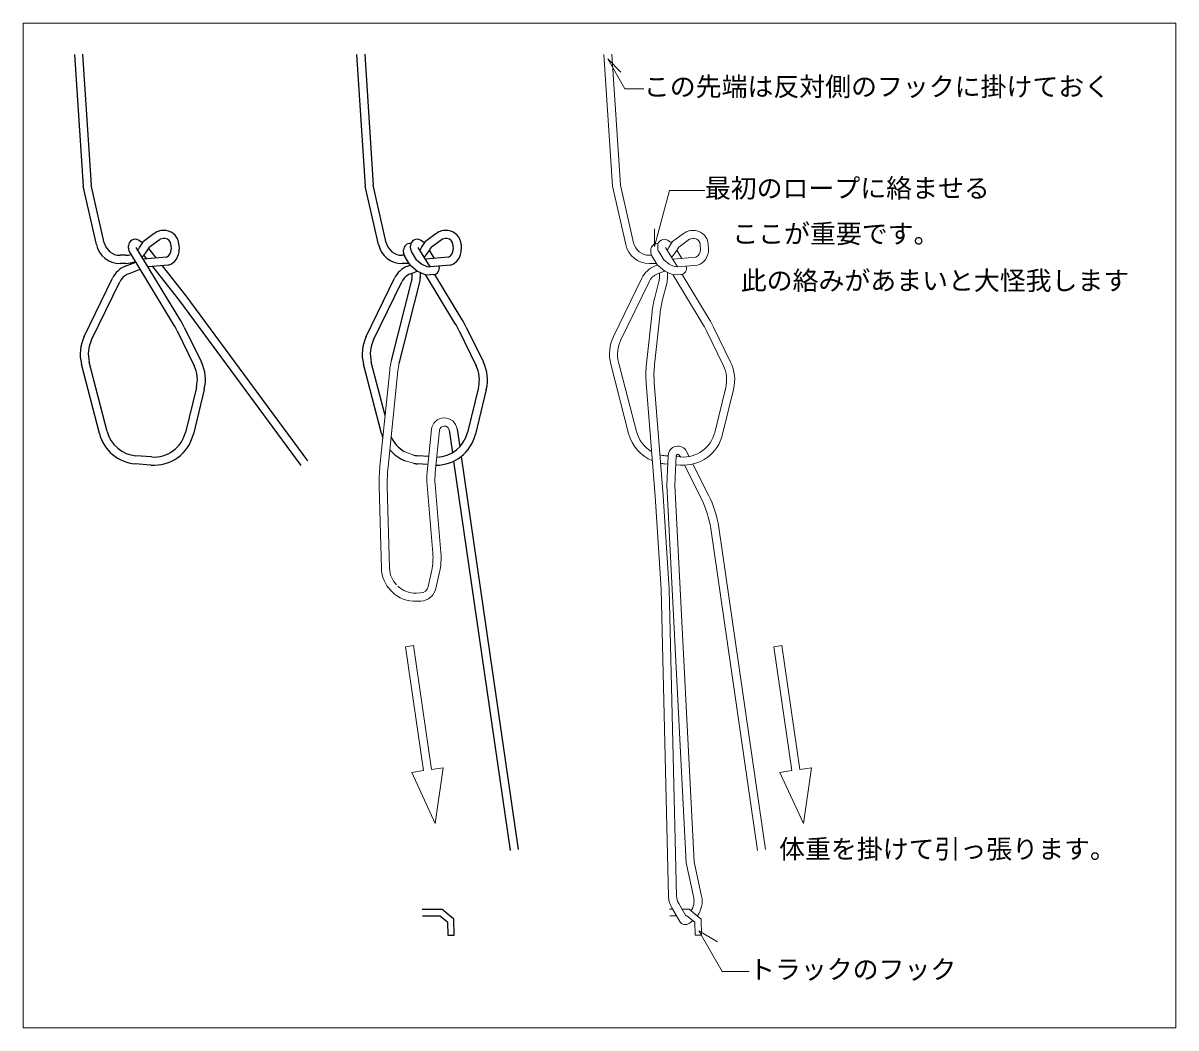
# Model space of a CAD drawing. Units: millimetres, scale not verified. Extents: x -2079 to 1482, y -1743 to 1362.
import ezdxf
from ezdxf.enums import TextEntityAlignment as Align

# ---------------------------------------------------------------- set-up
doc = ezdxf.new("R2010")
doc.units = ezdxf.units.MM
doc.header["$LTSCALE"] = 10
doc.layers.add('1-2_壁断面太', color=2, linetype='Continuous')
doc.layers.add('1-3_壁断面細', color=4, linetype='Continuous')
doc.layers.add('1-9_文字', color=4, linetype='Continuous', lineweight=9)
doc.styles.add('ＭＳ ゴシック', font='')
doc.styles.get('ＭＳ ゴシック').set_extended_font_data('MS Gothic')

msp = doc.modelspace()

# ---------------------------------------------------------------- linework, layer by layer
at = {"layer": '1-2_壁断面太'}
for p, q in [((-846.15, -1376.4), (-785.25, -1376.4)), ((-844.93, -1396.4), (-792.32, -1396.4)), ((-767.53, -1416.42), (-792.32, -1396.4))]:
    msp.add_line(p, q, dxfattribs=at)
msp.add_lwpolyline([(-767.53, -1416.42), (-766.65, -1456.98), (-746.66, -1456.55), (-747.74, -1406.7), (-785.25, -1376.4)], dxfattribs=at)
at = {"layer": '1-3_壁断面細'}
for p, q in [((-1919.55, 1264.01), (-1893.11, 857.47)), ((-1894.61, 1265.63), (-1868.29, 861.08)), ((-1048.44, 1264.01), (-1022, 857.47)), ((-1023.49, 1265.63), (-997.18, 861.08)), ((-1852.18, 677.38), (-1893.11, 857.47)), ((-1827.8, 682.92), (-1868.29, 861.08)), ((-981.07, 677.38), (-1022, 857.47)), ((-956.69, 682.92), (-997.18, 861.08)), ((-1637.04, 720.63), (-1638.42, 720.78)), ((-765.93, 720.63), (-767.31, 720.78)), ((-1715.22, 686.06), (-1722.58, 690.66)), ((-1718.8, 667.79), (-1707.13, 686.76)), ((-1673.51, 711.41), (-1707.13, 686.76)), ((-1658.73, 691.25), (-1688.4, 669.49)), ((-1639.8, 695.78), (-1641.18, 695.94)), ((-1622.03, 676.71), (-1621.42, 661.62)), ((-1597.05, 677.7), (-1596.44, 662.62)), ((-844.11, 686.06), (-851.47, 690.66)), ((-847.69, 667.79), (-836.02, 686.76)), ((-802.4, 711.41), (-836.02, 686.76)), ((-787.62, 691.25), (-817.29, 669.49)), ((-768.69, 695.78), (-770.07, 695.94)), ((-750.91, 676.71), (-750.31, 661.62)), ((-725.93, 677.7), (-725.33, 662.62)), ((-1761.38, 644), (-1779.05, 644)), ((-1753.18, 666.05), (-1753.18, 673.7)), ((-1616.01, 434.79), (-1750.27, 655.66)), ((-1594.04, 446.78), (-1728.9, 668.64)), ((-1705.97, 643.46), (-1697.87, 633.22)), ((-1697.51, 654.69), (-1688.4, 669.49)), ((-1691.15, 665.02), (-1667.82, 635.55)), ((-901.26, 644), (-907.93, 644)), ((-903.43, 653.06), (-903.43, 660.71)), ((-884.58, 616.46), (-900.52, 642.67)), ((-882.07, 666.05), (-882.07, 673.7)), ((-863.66, 630.17), (-879.16, 655.66)), ((-821.28, 608.57), (-857.79, 668.64)), ((-826.4, 654.69), (-817.29, 669.49)), ((-807.89, 634.68), (-823.21, 659.88)), ((-1761.38, 619), (-1779.05, 619)), ((-1762.78, 610.18), (-1730.48, 623.1)), ((-1635.69, 638.03), (-1706.48, 632.56)), ((-1629.96, 613.4), (-1692.39, 608.57)), ((-1679.16, 609.6), (-1595.45, 503.85)), ((-1649.12, 611.92), (-1575.57, 519.02)), ((-886.13, 619), (-907.93, 619)), ((-891.67, 610.18), (-882.65, 613.79)), ((-880.22, 611.42), (-860.58, 595.21)), ((-764.58, 638.03), (-835.37, 632.56)), ((-758.85, 613.4), (-821.28, 608.57)), ((-1889.71, 393.54), (-1802.39, 573.32)), ((-1753.5, 586.97), (-1717.31, 601.44)), ((-1018.6, 393.54), (-931.28, 573.32)), ((-882.39, 586.97), (-860.98, 595.54)), ((-876.98, 575.8), (-876.98, 589.14)), ((-851.98, 591.22), (-851.98, 575.8)), ((-744.9, 434.79), (-835.85, 584.42)), ((-811.24, 584.28), (-821.08, 583.51)), ((-722.93, 446.78), (-806.99, 585.07)), ((-1867.22, 382.62), (-1779.9, 562.39)), ((-996.11, 382.62), (-908.79, 562.39)), ((-941, 318.78), (-878.53, 563.44)), ((-917.42, 310.06), (-854.31, 557.25)), ((-1595.45, 503.85), (-1220.76, -5.6)), ((-1575.57, 519.02), (-1200.62, 9.22)), ((-1602.64, 410.28), (-1550.42, 303.03)), ((-1580.67, 422.27), (-1527.95, 313.98)), ((-731.52, 410.28), (-679.31, 303.03)), ((-709.56, 422.27), (-656.83, 313.98)), ((-1843.05, 93.27), (-1898.32, 307.73)), ((-1818.84, 99.51), (-1874.11, 313.97)), ((-971.93, 93.27), (-1027.21, 307.73)), ((-960.44, 148.86), (-1003, 313.97)), ((-1543.18, 235.59), (-1576.95, 96.94)), ((-1518.89, 229.68), (-1552.66, 91.02)), ((-672.06, 235.59), (-705.84, 96.94)), ((-647.77, 229.68), (-681.55, 91.02)), ((-737.98, 107.34), (-729.97, 52.29)), ((-762.72, 103.74), (-752.61, 34.23)), ((-1682.15, 20.93), (-1730.04, 24.79)), ((-825.71, 22.11), (-858.93, 24.79)), ((-748.79, 7.97), (-573.77, -1195.3)), ((-725.63, 22.43), (-549.03, -1191.7)), ((-1684.16, -3.99), (-1732.05, -0.13)), ((-828.2, -2.77), (-860.94, -0.13))]:
    msp.add_line(p, q, dxfattribs=at)
for points in [[(-863.66, 630.17), (-847.15, 616.54), (-831.28, 609.18), (-821.28, 608.57)], [(-860.58, 595.21), (-837.51, 584.52), (-821.08, 583.51)]]:
    msp.add_lwpolyline(points, dxfattribs=at)
for centre, radius, start, end in [((-1643.94, 671.09), 50, 83.65981, 126.25384), ((-1642.01, 675.91), 45, 2.29061, 83.65981), ((-772.83, 671.09), 50, 83.65981, 126.25384), ((-770.9, 675.91), 45, 2.29061, 83.65981), ((-1779.05, 694), 75, 192.80427, 270), ((-1779.05, 694), 50, 192.80427, 270), ((-1733.18, 673.7), 20, 57.99462, 180), ((-1768.22, 601.26), 100, 54.25341, 57.99462), ((-1643.94, 671.09), 25, 83.65981, 126.25384), ((-1642.01, 675.91), 20, 2.29061, 83.65981), ((-907.93, 694), 75, 192.80427, 270), ((-907.93, 694), 50, 192.80427, 270), ((-883.43, 660.71), 20, 82.61085, 180), ((-862.07, 673.7), 20, 57.99462, 180), ((-897.11, 601.26), 100, 54.25341, 57.99462), ((-772.83, 671.09), 25, 83.65981, 126.25384), ((-770.9, 675.91), 20, 2.29061, 83.65981), ((-1761.38, 694), 50, 270, 289.26787), ((-1733.18, 666.05), 20, 180, 211.29304), ((-1761.38, 694), 50, 318.25032, 328.3925), ((-1761.38, 694), 75, 312.505, 328.3925), ((-1646.4, 660.62), 25, 295.37123, 2.29061), ((-1646.4, 660.62), 50, 289.19406, 2.29061), ((-883.43, 653.06), 20, 180, 211.29304), ((-862.07, 666.05), 20, 180, 211.29304), ((-890.27, 694), 50, 318.25032, 328.3925), ((-890.27, 694), 75, 312.505, 328.3925), ((-775.29, 660.62), 25, 295.37123, 2.29061), ((-775.29, 660.62), 50, 289.19406, 2.29061), ((-1734.93, 540.55), 75, 111.80141, 154.09349), ((-1761.38, 694), 75, 270, 293.30917), ((-863.82, 540.55), 75, 111.80141, 154.09349), ((-867.49, 626.85), 20, 211.29304, 230.46682), ((-812.78, 604.22), 20, 274.42271, 18.90023), ((-1734.93, 540.55), 50, 111.80141, 154.09349), ((-863.82, 540.55), 50, 111.80141, 154.09349), ((-926.98, 575.8), 50, 345.67728, 0), ((-926.98, 575.8), 75, 345.67728, 0), ((-1872.37, 278.96), 300, 25.95877, 31.29304), ((-1850.4, 290.95), 300, 25.95877, 31.29304), ((-1001.26, 278.96), 300, 25.95877, 31.29304), ((-979.29, 290.95), 300, 25.95877, 31.29304), ((-1777.27, 338.92), 125, 154.09349, 194.45243), ((-906.16, 338.92), 125, 154.09349, 194.45243), ((-1777.27, 338.92), 100, 154.09349, 194.45243), ((-906.16, 338.92), 100, 154.09349, 194.45243), ((-1640.33, 259.26), 100, 346.30995, 25.95877), ((-1640.33, 259.26), 125, 346.30995, 25.95877), ((-769.22, 259.26), 100, 346.30995, 25.95877), ((-769.22, 259.26), 125, 346.30995, 25.95877), ((-1722, 124.47), 125, 194.45243, 265.38935), ((-1722, 124.47), 100, 194.45243, 265.38935), ((-1674.11, 120.61), 125, 265.38935, 346.30995), ((-1674.11, 120.61), 100, 265.38935, 346.30995), ((-850.89, 124.47), 125, 194.45243, 201.13094), ((-850.89, 124.47), 100, 204.37943, 239.90859), ((-803, 120.61), 125, 269.8913, 346.30995), ((-803, 120.61), 100, 271.29809, 346.30995), ((-850.89, 124.47), 125, 220.45154, 247.48933), ((-850.89, 124.47), 100, 255.97553, 265.38935), ((-850.89, 124.47), 125, 259.77679, 265.38935)]:
    msp.add_arc(centre, radius, start, end, dxfattribs=at)
at = {"layer": '1-9_文字'}
for p, q in [((-2078.67, -1743.19), (-2078.67, 1361.66)), ((-2078.67, 1361.66), (1482.26, 1361.66)), ((1482.26, 1361.66), (1482.26, -1743.19)), ((-284.7, 1264.01), (-258.26, 857.47)), ((-259.75, 1265.63), (-233.44, 861.08)), ((-217.33, 677.38), (-258.26, 857.47)), ((-192.95, 682.92), (-233.44, 861.08)), ((-2.19, 720.63), (-3.57, 720.78)), ((-80.36, 686.06), (-87.72, 690.66)), ((-83.94, 667.79), (-72.27, 686.76)), ((-38.66, 711.41), (-72.27, 686.76)), ((-23.87, 691.25), (-53.55, 669.49)), ((-4.95, 695.78), (-6.33, 695.94)), ((12.83, 676.71), (13.43, 661.62)), ((37.81, 677.7), (38.41, 662.62)), ((-137.51, 644), (-144.19, 644)), ((-139.68, 653.06), (-139.68, 660.71)), ((-120.84, 616.46), (-136.77, 642.67)), ((-118.32, 666.05), (-118.32, 673.7)), ((-99.92, 630.17), (-115.41, 655.66)), ((-57.54, 608.57), (-94.05, 668.64)), ((-62.65, 654.69), (-53.55, 669.49)), ((-44.15, 634.68), (-59.46, 659.88)), ((-122.39, 619), (-144.19, 619)), ((-127.93, 610.18), (-118.9, 613.79)), ((-116.48, 611.42), (-96.83, 595.21)), ((-0.84, 638.03), (-71.63, 632.56)), ((4.89, 613.4), (-57.54, 608.57)), ((-254.86, 393.54), (-167.54, 573.32)), ((-118.64, 586.97), (-97.23, 595.54)), ((-113.23, 575.8), (-113.23, 589.14)), ((-88.23, 591.22), (-88.23, 575.8)), ((18.84, 434.79), (-72.11, 584.42)), ((-47.49, 584.28), (-57.33, 583.51)), ((40.81, 446.78), (-43.25, 585.07)), ((-232.37, 382.62), (-145.05, 562.39)), ((-114.79, 563.44), (-127.58, 513.32)), ((-103.36, 507.13), (-90.56, 557.25)), ((-135.78, 468.04), (-153.01, 309.57)), ((-110.93, 465.34), (-128.15, 306.87)), ((32.22, 410.28), (84.43, 303.03)), ((54.19, 422.27), (106.91, 313.98)), ((-976.24, -7.02), (-946.19, 289.47)), ((-951.37, -9.54), (-921.32, 286.95)), ((-208.19, 93.27), (-263.46, 307.73)), ((-183.98, 99.51), (-239.25, 313.97)), ((-128.98, 250.88), (-101.46, -98.4)), ((-153.91, 248.92), (-126.39, -100.36)), ((91.68, 235.59), (57.91, 96.94)), ((115.97, 229.68), (82.2, 91.02)), ((-817.36, 105.57), (-830.38, -24.6)), ((-805.5, -27.09), (-792.49, 103.08)), ((-901.03, 37.95), (-875.12, 27.45)), ((-29.19, 37.8), (-21.36, 22.22)), ((-898.75, 8.99), (-873.08, 1.45)), ((-86.04, 24.05), (-95.18, 24.79)), ((-85.96, 25.69), (-90.12, -65.85)), ((-65.09, -65.78), (-60.99, 24.55)), ((-47.29, 20.93), (-61.1, 22.04)), ((-51.64, 26.8), (-48.41, 20.37)), ((-87.17, -0.93), (-97.19, -0.13)), ((-49.3, -3.99), (-62.24, -2.95)), ((16.39, -108.53), (-35.98, -4.35)), ((-9.75, -0.86), (38.72, -97.3)), ((-971.83, -323.68), (-978.61, -70.86)), ((-946.83, -323.01), (-953.62, -70.19)), ((-830.71, -65.83), (-813.01, -276.41)), ((-805.79, -63.74), (-788.1, -274.32)), ((-30.75, -1233.41), (-90.12, -65.85)), ((-5.89, -1230.1), (-65.09, -65.78)), ((-126.39, -100.36), (-107.98, -387.97)), ((-101.44, -98.76), (-83.03, -386.38)), ((45.22, -200.08), (189.98, -1195.3)), ((69.96, -196.48), (214.72, -1191.7)), ((-816.56, -329.03), (-827.79, -379.57)), ((-792.16, -334.45), (-803.39, -384.99)), ((-107.98, -387.97), (-85.29, -1335.77)), ((-60.3, -1335.17), (-82.99, -387.37)), ((-938.76, -395.52), (-942.57, -391.71)), ((-851.06, -399.12), (-864.64, -399.74)), ((-849.93, -424.09), (-863.5, -424.71)), ((-7.31, -1341.26), (-30.75, -1233.41)), ((17.12, -1335.95), (-5.89, -1230.1)), ((-50.46, -1414), (-75.09, -1371.77)), ((-53.5, -1359.17), (-31.78, -1396.4)), ((-20.69, -1419.54), (-10.26, -1411.2)), ((1482.26, -1743.19), (-2078.67, -1743.19))]:
    msp.add_line(p, q, dxfattribs=at)
at = {"layer": '1-9_文字', "color": 7}
for p, q in [((-272.97, 1250.66), (-219.68, 1158.37)), ((-272.97, 1250.66), (-232.6, 1210.3)), ((-219.68, 1158.37), (-161.15, 1158.37)), ((-128.62, 671.04), (-82.12, 844.58)), ((-82.12, 844.58), (27.23, 844.58)), ((-128.62, 671.04), (-128.62, 725.44)), ((8.23, -1442.99), (66.53, -1476.65))]:
    msp.add_line(p, q, dxfattribs=at)
at = {"layer": '1-9_文字', "color": 1}
for p, q in [((-897.54, -565.63), (-872.8, -562.03)), ((-897.54, -565.63), (-841.88, -948.24)), ((-872.8, -562.03), (-817.15, -944.64)), ((239.76, -565.63), (264.5, -562.03)), ((239.76, -565.63), (295.41, -948.24)), ((264.5, -562.03), (320.15, -944.64)), ((-878.1, -953.51), (-841.88, -948.24)), ((-878.1, -953.51), (-805.56, -1111.14)), ((259.19, -953.51), (295.41, -948.24)), ((259.19, -953.51), (331.74, -1111.14))]:
    msp.add_line(p, q, dxfattribs=at)
at = {"layer": '1-9_文字', "color": 2}
for p, q in [((-82.41, -1376.4), (-72.39, -1376.4)), ((-43.45, -1376.4), (-21.51, -1376.4)), ((-81.18, -1396.4), (-60.72, -1396.4)), ((-31.78, -1396.4), (-28.58, -1396.4)), ((-3.79, -1416.42), (-28.58, -1396.4))]:
    msp.add_line(p, q, dxfattribs=at)
at = {"layer": '1-9_文字'}
for points in [[(-99.92, 630.17), (-83.4, 616.54), (-67.53, 609.18), (-57.54, 608.57)], [(-96.83, 595.21), (-73.76, 584.52), (-57.33, 583.51)]]:
    msp.add_lwpolyline(points, dxfattribs=at)
at = {"layer": '1-9_文字', "color": 1}
for points in [[(-817.15, -944.64), (-780.93, -939.38), (-805.56, -1111.14)], [(320.15, -944.64), (356.37, -939.38), (331.74, -1111.14)]]:
    msp.add_lwpolyline(points, dxfattribs=at)
at = {"layer": '1-9_文字', "color": 2}
msp.add_lwpolyline([(-3.79, -1416.42), (-2.91, -1456.98), (17.09, -1456.55), (16, -1406.7), (-21.51, -1376.4)], dxfattribs=at)
at = {"layer": '1-9_文字', "color": 7}
msp.add_lwpolyline([(8.23, -1442.99), (81.08, -1569.16), (163.76, -1569.16)], dxfattribs=at)
at = {"layer": '1-9_文字'}
for centre, radius, start, end in [((-9.09, 671.09), 50, 83.65981, 126.25384), ((-7.15, 675.91), 45, 2.29061, 83.65981), ((-144.19, 694), 75, 192.80427, 270), ((-144.19, 694), 50, 192.80427, 270), ((-119.68, 660.71), 20, 82.61085, 180), ((-98.32, 673.7), 20, 57.99462, 180), ((-133.36, 601.26), 100, 54.25341, 57.99462), ((-9.09, 671.09), 25, 83.65981, 126.25384), ((-7.15, 675.91), 20, 2.29061, 83.65981), ((-119.68, 653.06), 20, 180, 211.29304), ((-98.32, 666.05), 20, 180, 211.29304), ((-126.53, 694), 50, 318.25032, 328.3925), ((-126.53, 694), 75, 312.505, 328.3925), ((-11.55, 660.62), 25, 295.37123, 2.29061), ((-11.55, 660.62), 50, 289.19406, 2.29061), ((-100.07, 540.55), 75, 111.80141, 154.09349), ((-103.75, 626.85), 20, 211.29304, 230.46682), ((-49.04, 604.22), 20, 274.42271, 18.90023), ((-100.07, 540.55), 50, 111.80141, 154.09349), ((-163.23, 575.8), 50, 345.67728, 0), ((-163.23, 575.8), 75, 345.67728, 0), ((187.31, 432.92), 325, 165.67728, 173.79655), ((187.31, 432.92), 300, 165.67728, 173.79655), ((-237.51, 278.96), 300, 25.95877, 31.29304), ((-215.55, 290.95), 300, 25.95877, 31.29304), ((-142.42, 338.92), 125, 154.09349, 194.45243), ((-142.42, 338.92), 100, 154.09349, 194.45243), ((-747.21, 269.3), 200, 165.67728, 174.21263), ((-747.21, 269.3), 175, 165.67728, 174.21263), ((170.09, 274.45), 325, 173.79655, 184.50491), ((170.09, 274.45), 300, 173.79655, 184.50491), ((-5.48, 259.26), 100, 346.30995, 25.95877), ((-5.48, 259.26), 125, 346.30995, 25.95877), ((-777.56, 101.59), 40, 8.27589, 174.28941), ((-777.56, 101.59), 15, 8.27589, 174.28941), ((-87.15, 124.47), 125, 194.45243, 247.48933), ((-87.15, 124.47), 100, 194.45243, 239.90859), ((-39.25, 120.61), 125, 265.38935, 346.30995), ((-39.25, 120.61), 100, 265.38935, 346.30995), ((-55.99, 24.33), 30, 26.68682, 177.39744), ((-87.15, 124.47), 100, 255.97553, 265.38935), ((-87.15, 124.47), 125, 259.77679, 265.38935), ((-55.99, 24.33), 5, 26.68682, 177.39744), ((-478.79, -57.44), 500, 174.21263, 181.53777), ((-478.79, -57.44), 475, 174.21263, 181.53777), ((-606.5, -46.99), 225, 174.28941, 184.80349), ((-606.5, -46.99), 200, 174.28941, 184.80349), ((-251.66, -243.27), 325, 8.27589, 26.68682), ((-251.66, -243.27), 300, 8.27589, 26.68682), ((-987.4, -291.06), 175, 347.47119, 4.80349), ((-987.4, -291.06), 200, 347.47119, 4.80349), ((-871.86, -321), 100, 181.53777, 225), ((-871.86, -321), 75, 181.53777, 225), ((-868.04, -324.81), 75, 225, 272.60256), ((-852.2, -374.15), 25, 272.60256, 347.47119), ((-852.2, -374.15), 50, 272.60256, 347.47119), ((-868.04, -324.81), 100, 225, 272.60256), ((-10.31, -1333.98), 75, 181.37137, 210.25644), ((-10.31, -1333.98), 50, 181.37137, 210.25644), ((-56.17, -1351.88), 50, 324.16921, 12.26477), ((-56.17, -1351.88), 75, 323.1364, 12.26477), ((-33.18, -1403.93), 20, 210.25644, 308.65981)]:
    msp.add_arc(centre, radius, start, end, dxfattribs=at)

# ---------------------------------------------------------------- texts
at = {"layer": '1-9_文字', "color": 2, "style": 'ＭＳ ゴシック'}
for s, p in [('この先端は反対側のフックに掛けておく', (-161.15, 1118.37)), ('最初のロープに絡ませる', (27.23, 804.58)), ('ここが重要です。', (111.83, 663.85)), ('此の絡みがあまいと大怪我します', (138.14, 519.14)), ('体重を掛けて引っ張ります。', (256.54, -1237.21)), ('トラックのフック', (163.76, -1609.16))]:
    msp.add_text(s, height=58.65, dxfattribs=at).set_placement(p, align=Align.BOTTOM_LEFT)

doc.saveas('drawing.dxf')
